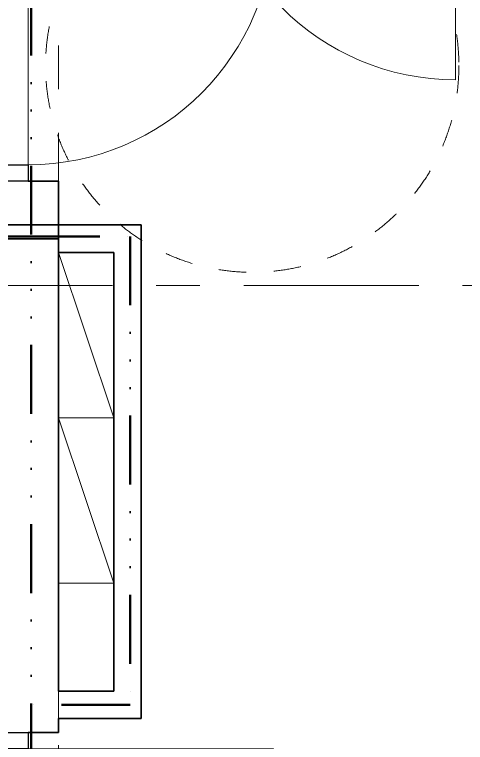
# Model space of a CAD drawing. Header units: millimetres. Extents: x -46592 to 140440, y -36427 to 76663.
# Drawn here: x 36554 to 38190, y 49432 to 52073 of the extents above; entities that cross this region are included whole.
import ezdxf

# ---------------------------------------------------------------- set-up
doc = ezdxf.new("R2010")
doc.units = ezdxf.units.MM
for name, pattern in [('Grid Line', [1111.25, 635, -158.75, 158.75, -158.75]), ('Katkoviiva 2mm', [200, 100, -100]), ('PALOALUE', [650, 250, -100, 0, -100, 0, -100, 0, -100])]:
    doc.linetypes.add(name, pattern=pattern)
for name, color, linetype, lineweight in [('AR-A_MERKINNÄT', 8, 'Continuous', 18), ('AR-A_MERKINNÄT-4', 8, 'PALOALUE', 50), ('AR-C_APUVIIVA-3', 1, 'Katkoviiva 2mm', 18), ('AR-X1_EROHUTVIIVA', 11, 'Continuous', 18), ('AR-Y_MODVIIVA-1', 8, 'Grid Line', 9), ('AR1241_US-1', 1, 'Continuous', 35), ('AR1243_ULKOOVI', 3, 'Continuous', 18), ('AR1243_ULKOOVI-1', 3, 'Continuous', 25), ('AR1311_VS', 2, 'Continuous', 18), ('AR1311_VS-1', 2, 'Continuous', 35)]:
    doc.layers.add(name, color=color, linetype=linetype, lineweight=lineweight)

# ---------------------------------------------------------------- blocks, each defined once
blk = doc.blocks.new('ARC_AO - dB sisäovi-puu asunnonovi - 10x21-1665506-04 2_ krs')
at = {"layer": 'AR1243_ULKOOVI'}
for p, q in [((445, 102), (-445, 102)), ((-445, 10), (445, 10)), ((445, 10), (445, -880))]:
    blk.add_line(p, q, dxfattribs=at)
blk.add_arc((445, 10), 890, 180, 270, dxfattribs=at)
at = {"layer": 'AR1243_ULKOOVI-1'}
for p, q in [((-505, 10), (-505, 102)), ((-505, 102), (-445, 102)), ((-445, 102), (-445, 10)), ((445, 10), (445, 102)), ((445, 102), (505, 102)), ((505, 102), (505, 10)), ((-445, 10), (-505, 10)), ((505, 10), (445, 10))]:
    blk.add_line(p, q, dxfattribs=at)
blk = doc.blocks.new('Paloaluemerkintä - EI60-1905773-04 2_ krs')
at = {"layer": 'AR-A_MERKINNÄT-4'}
blk.add_line((0, 0), (24000, 0), dxfattribs=at)
blk = doc.blocks.new('Paloaluemerkintä - EI60-1905569-04 2_ krs')
at = {"layer": 'AR-A_MERKINNÄT-4'}
blk.add_line((0, 0), (5700, 0), dxfattribs=at)
blk = doc.blocks.new('Paloaluemerkintä - EI60-2320535-04 2_ krs')
at = {"layer": 'AR-A_MERKINNÄT-4'}
blk.add_line((0, 0), (360, 0), dxfattribs=at)
blk = doc.blocks.new('Paloaluemerkintä - EI60-2320579-04 2_ krs')
at = {"layer": 'AR-A_MERKINNÄT-4'}
blk.add_line((0, 0), (1700, 0), dxfattribs=at)

msp = doc.modelspace()

# ---------------------------------------------------------------- linework, layer by layer
at = {"layer": 'AR-C_APUVIIVA-3'}
msp.add_circle((37416.8, 51888.1), 750, dxfattribs=at)
at = {"layer": 'AR-X1_EROHUTVIIVA'}
for p, q in [((36714.1, 51210), (36714.1, 50010)), ((36914.1, 51210), (36714.1, 51210)), ((36914.1, 50610), (36714.1, 51210)), ((36914.1, 50010), (36914.1, 51210)), ((36914.1, 50610), (36714.1, 50610)), ((36714.1, 50610), (36914.1, 50010)), ((36714.1, 50010), (36914.1, 50010))]:
    msp.add_line(p, q, dxfattribs=at)
at = {"layer": 'AR-Y_MODVIIVA-1'}
for p, q in [((36714.1, 32118), (36714.1, 59825.4)), ((49133.2, 51090.8), (29793.3, 51090.8))]:
    msp.add_line(p, q, dxfattribs=at)
at = {"layer": 'AR1241_US-1'}
for p, q in [((36714.1, 51468.5), (36604.1, 51468.5)), ((36714.1, 51310), (36714.1, 51468.5)), ((36514.1, 51310), (36714.1, 51310)), ((36714.1, 51260), (36514.1, 51260)), ((36714.1, 49618.5), (36714.1, 51260)), ((36714.1, 49468.5), (36714.1, 49518.5)), ((36604.1, 49468.5), (36714.1, 49468.5))]:
    msp.add_line(p, q, dxfattribs=at)
at = {"layer": 'AR1311_VS'}
msp.add_line((36714.1, 49618.5), (36714.1, 49518.5), dxfattribs=at)
at = {"layer": 'AR1311_VS-1'}
for p, q in [((37014.1, 51310), (36714.1, 51310)), ((36714.1, 51310), (36714.1, 51260)), ((37014.1, 49518.5), (37014.1, 51310)), ((36714.1, 51210), (36914.1, 51210)), ((36914.1, 51210), (36914.1, 49618.5)), ((36914.1, 49618.5), (36714.1, 49618.5)), ((36714.1, 49518.5), (37014.1, 49518.5))]:
    msp.add_line(p, q, dxfattribs=at)

# ---------------------------------------------------------------- block references
at = {"layer": 'AR-A_MERKINNÄT'}
for name, p, rotation in [('Paloaluemerkintä - EI60-1905773-04 2_ krs', (36614.1, 33716.8), 89.99999999999991), ('Paloaluemerkintä - EI60-1905569-04 2_ krs', (36614.1, 51268.5), 180), ('Paloaluemerkintä - EI60-2320579-04 2_ krs', (36974.1, 51268.5), 269.9999999999998), ('Paloaluemerkintä - EI60-2320535-04 2_ krs', (36974.1, 49568.5), 180)]:
    msp.add_blockref(name, p, dxfattribs=dict(at, rotation=rotation))
msp.add_blockref('Paloaluemerkintä - EI60-2320535-04 2_ krs', (36614.1, 51268.5), dxfattribs=at)
at = {"layer": 'AR1243_ULKOOVI'}
msp.add_blockref('ARC_AO - dB sisäovi-puu asunnonovi - 10x21-1665506-04 2_ krs', (37709.1, 52716.8), dxfattribs=at)
for p, rotation in [((36614.1, 51973.5), 90.00000000000165), ((36614.1, 48963.5), 90.00000000000173)]:
    msp.add_blockref('ARC_AO - dB sisäovi-puu asunnonovi - 10x21-1665506-04 2_ krs', p, dxfattribs=dict(at, rotation=rotation))

doc.saveas('drawing.dxf')
